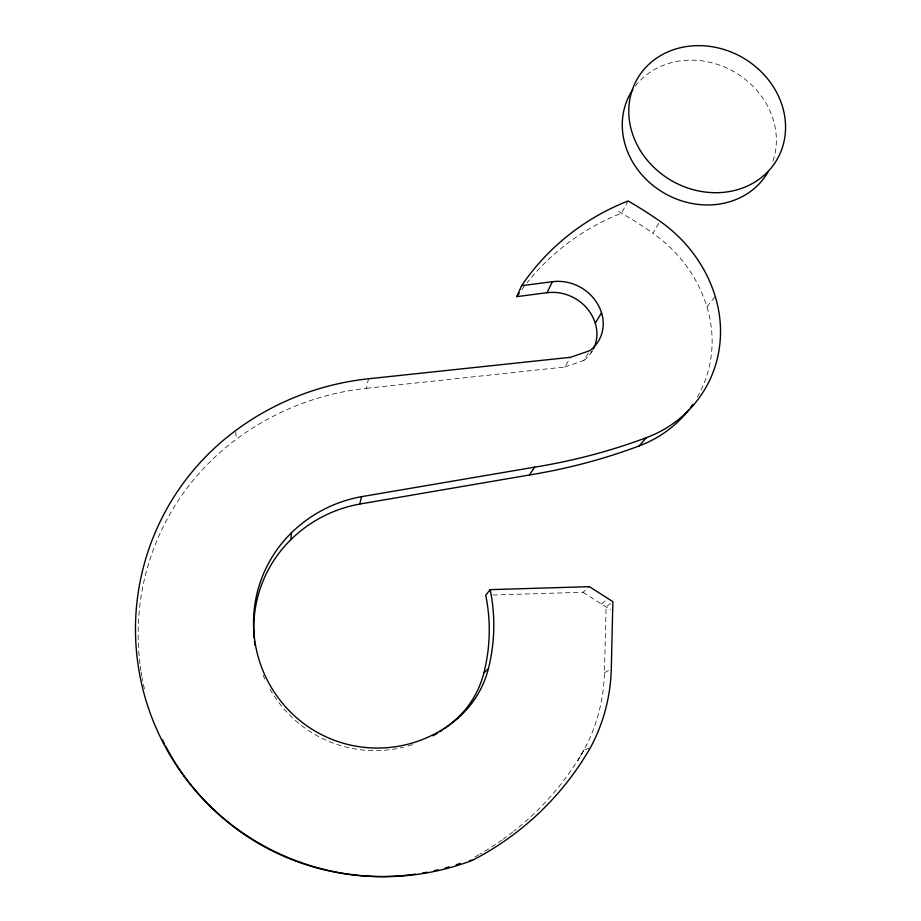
<?xml version="1.0" encoding="UTF-8"?>
<svg xmlns="http://www.w3.org/2000/svg" width="921" height="921" viewBox="0 0 921 921"><rect width="100%" height="100%" fill="white"/><g stroke="black" fill="none" stroke-linecap="round" stroke-linejoin="round"><path stroke-width="0.69" stroke-dasharray="4.61 3.45" d="M589.106 748.163L583.868 750.166L577.881 760.493L585.583 747A171.709 170.04 76 0 0 604.441 672.756L606.076 606.951L612.879 601.643M139.969 663.684A243.305 242.672 -9.9 0 1 236.271 439.259A266.871 266.319 -86.5 0 1 366.477 388.305L368.458 378.784M628.087 200.974L621.479 213.2A263.302 243.19 43.9 0 0 526.996 282.828M366.477 388.305L564.769 367.007L570.513 357.29M697.301 397.193A126.638 117.623 30.5 0 0 706.948 306.9A136.135 126.614 30 0 0 652.862 233.163L660.046 221.305M564.769 367.007L583.81 360.445L589.233 351.73M590.96 352.996L592.341 350.786M706.948 306.9L715.203 296.32M492.873 595.024L583.005 592.261L589.348 586.665M601.459 604.015L608.171 598.65M604.441 672.756L611.291 668.715M618.544 211.519L621.479 213.2A404.595 396.49 24.8 0 1 652.862 233.163M583.005 592.261L610.692 609.898M235.764 431.788L236.271 439.259M635.306 86.079A79.229 70.019 29.8 0 1 733.818 71.619A79.229 70.019 29.8 0 1 772.017 163.685M583.868 750.166A281.538 278.257 -15 0 1 514.079 830.995M513.009 831.836A281.538 278.257 -15 0 1 503.2 839.169M502.083 839.964A281.538 278.257 -15 0 1 480.221 853.963M479.035 854.642A281.538 278.257 -15 0 1 473.049 857.969M144.413 688.816A243.305 242.672 -9.9 0 1 142.11 677.729M141.857 676.325A243.305 242.672 -9.9 0 1 141.155 672.123M140.936 670.718A243.305 242.672 -9.9 0 1 140.142 665.089M592.215 351.074A37.968 35.366 28.6 0 1 583.81 360.445M521.781 289.62A263.302 243.19 43.9 0 1 526.11 283.944M269.957 689.115A124.335 123.875 -12.7 0 0 294.801 719.923A120.248 119.788 -18.6 0 0 403.559 747.207M264.811 679.03A124.335 123.875 -12.7 0 1 263.118 675.139M412.458 744.675A120.248 119.788 -18.6 0 1 406.115 746.551"/><path stroke-width="1.38" d="M254.196 638.265A124.335 123.875 -12.7 0 1 290.909 539.602L291.427 532.822A133.729 133.361 -3.7 0 1 361.619 496.649L534.606 467.166A576.316 498.606 15.8 0 0 646.392 437.671A129.055 119.569 30.5 0 0 715.203 296.32A138.737 128.71 30 0 0 660.046 221.305A412.758 403.928 25 0 0 628.087 200.974A268.368 247.254 43.7 0 0 521.608 285.671L516.819 296.631L547.039 292.717A42.711 39.822 28.3 0 1 595.277 323.213A37.968 35.366 28.6 0 1 593.32 349.071M290.909 539.602A131.093 130.77 -15.3 0 1 359.731 504.063L361.619 496.649M547.039 292.717L552.381 281.711A43.529 40.478 28.3 0 1 601.528 312.783A38.694 35.954 28.6 0 1 589.912 350.636L570.513 357.29L368.458 378.784A272.167 271.718 79.1 0 0 235.684 430.544A248.221 247.461 -0.1 0 0 166.137 748.336A248.221 247.461 -0.1 0 0 472.473 860.283A287.214 283.783 -12.5 0 0 590.407 747.656L592.157 744.421A175.163 173.424 72.9 0 0 611.291 668.715L612.879 601.643L589.348 586.665L490.156 589.647L485.712 595.242A177.166 174.391 -27.6 0 1 483.905 672.837A94.403 94.195 -72.6 0 1 454.456 720.821A120.248 119.788 -18.6 0 1 444.141 728.891M595.277 323.213L601.528 312.783M359.731 504.063L529.414 474.983L534.606 467.166M529.414 474.983A565.966 491.411 15.7 0 0 639.162 445.925L646.392 437.671M483.905 672.837L488.372 668.75A180.746 177.926 -25.8 0 0 490.156 589.647M454.456 720.821L458.359 717.689A96.256 96.118 -81.5 0 0 488.372 668.75M521.608 285.671L552.381 281.711M469.618 860.456L472.473 860.283M768.39 171.364A79.229 70.019 29.8 0 1 662.74 192.27A79.229 70.019 29.8 0 1 632.854 89.498M516.819 296.631A263.302 243.19 43.9 0 1 519.271 293.108M692.788 404.342A126.638 117.623 30.5 0 1 690.324 407.784M688.609 410.029A126.638 117.623 30.5 0 1 639.162 445.925M254.979 645.264A124.335 123.875 -12.7 0 1 254.461 641.074M441.976 730.365A120.248 119.788 -18.6 0 1 439.778 731.804M437.544 733.185A120.248 119.788 -18.6 0 1 432.974 735.81M460.201 863.426A243.305 242.672 -9.9 0 1 456.148 864.773M449.321 866.868A243.305 242.672 -9.9 0 1 445.188 868.031M438.235 869.804A243.305 242.672 -9.9 0 1 434.044 870.771M427.022 872.222A243.305 242.672 -9.9 0 1 422.797 872.993M415.751 874.11A243.305 242.672 -9.9 0 1 165.642 746.137M164.341 743.615A243.305 242.672 -9.9 0 1 162.441 739.782M458.359 717.689A122.666 122.171 -11 0 1 295.422 716.722A126.845 126.327 -5.1 0 1 291.427 532.822M640.314 150.514A80.668 71.044 29.8 0 0 776.058 161.117A80.668 71.044 29.8 0 0 705.118 45.889A80.668 71.044 29.8 0 0 640.314 150.514"/></g></svg>
